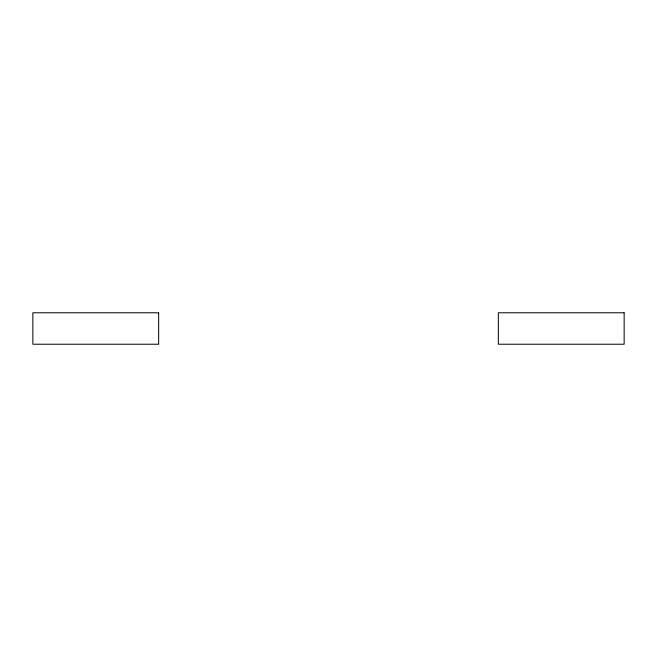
<?xml version="1.0" encoding="UTF-8"?>
<svg xmlns="http://www.w3.org/2000/svg" width="657" height="657" viewBox="0 0 657 657"><rect width="100%" height="100%" fill="white"/><g stroke="black" fill="none" stroke-linecap="round" stroke-linejoin="round"><path stroke-width="0.99" d="M158.657 312.773L32.85 312.773L32.85 344.227L158.657 344.227L158.657 312.773M624.15 312.773L498.343 312.773L498.343 344.227L624.15 344.227L624.15 312.773"/></g></svg>
